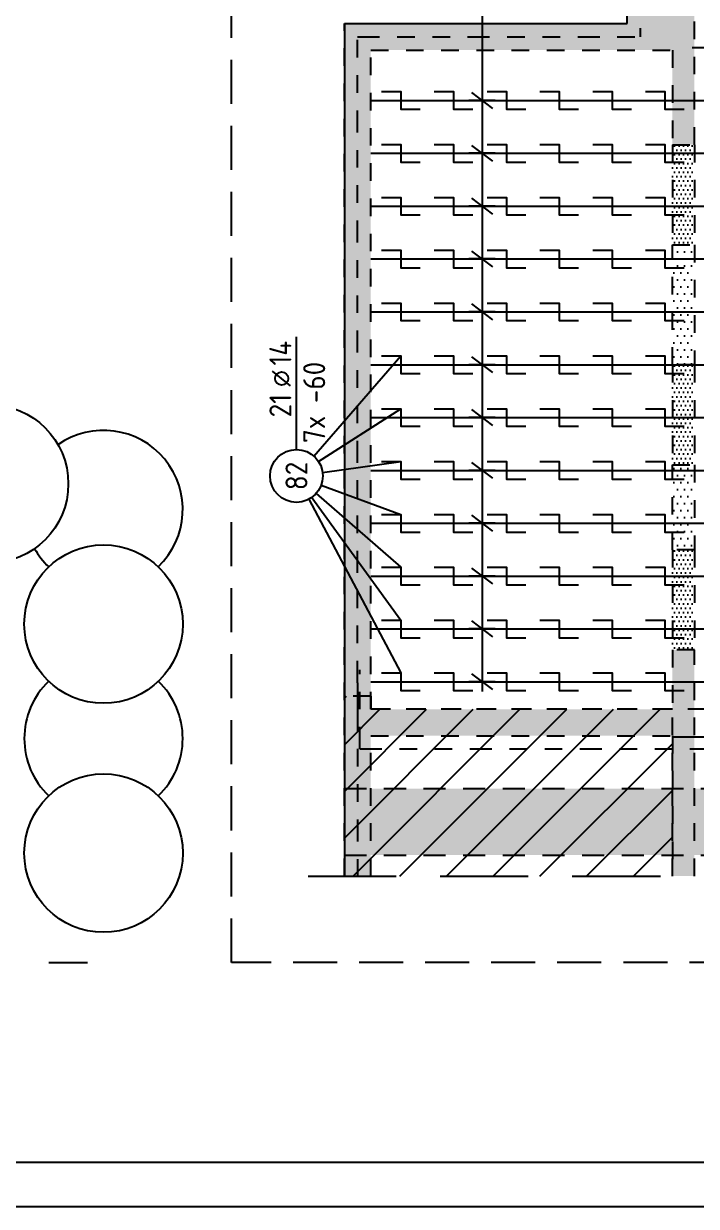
# Model space of a CAD drawing. Extents: x -45 to 98, y -32 to 51.
# Drawn here: x 43.55 to 47.37, y 0 to 6.71 of the extents above; entities that cross this region are included whole.
import ezdxf
from ezdxf.enums import TextEntityAlignment as Align

# ---------------------------------------------------------------- set-up
doc = ezdxf.new("R2010")
doc.units = 0
doc.header["$LTSCALE"] = 0.5
for name, pattern in [('AUSGEZOGEN', [1000.01, 1000, 0.01]), ('DIVIDE2', [0.625, 0.25, -0.125, 0, -0.125, 0, -0.125]), ('DOT', [0.175, 0.05, -0.125]), ('GESTRICHELTX2', [1.5, 1, -0.5]), ('HIDDEN2', [0.187, 0.125, -0.062]), ('STRICHLINIE', [0.75, 0.5, -0.25]), ('VERDECKT', [0.375, 0.25, -0.125])]:
    doc.linetypes.add(name, pattern=pattern)
for name, color, linetype in [('2.UG', 7, 'Continuous'), ('AFB', 7, 'Continuous'), ('AFU', 7, 'Continuous'), ('BETON', 7, 'Continuous'), ('Brüstung 2.UG', 7, 'Continuous'), ('DETAIL', 7, 'Continuous'), ('DRUEBER', 7, 'Continuous'), ('grau_hell', 7, 'Continuous'), ('HILFE', 7, 'Continuous'), ('MASSE', 7, 'Continuous'), ('RAHMEN', 7, 'Continuous'), ('RND', 7, 'Continuous'), ('SCHRAFF', 7, 'Continuous'), ('VERDECKT', 7, 'Continuous'), ('Versprung oberseitig', 7, 'Continuous')]:
    doc.layers.add(name, color=color, linetype=linetype)
doc.layers.add('Verbau', color=7, linetype='Continuous', plot=False)
doc.styles.add('txt', font='isocp.shx')
doc.dimstyles.new('DOT_I', dxfattribs={"dimscale": 0.5, "dimtxt": 0.25, "dimasz": 0.25, "dimexe": 0.1, "dimexo": 0.3, "dimgap": 0.1, "dimtad": 1, "dimdec": 3, "dimzin": 3, "dimtxsty": 'txt', "dimblk": 'DOT', "dimblk1": 'DOT', "dimblk2": 'DOT', "dimsah": 1, "dimcen": 0.1, "dimse1": 1, "dimse2": 1, "dimazin": 0, "dimtfac": 1, "dimtdec": 4, "dimtix": 1, "dimtmove": 2, "dimatfit": 3, "dimfxl": 0, "dimtvp": 1, "dimtolj": 1, "dimtzin": 0, "dimarcsym": 0})
pattern_1 = [(0, (42.543227, -10.614945), (0.01984375, 0.0396875), [0, -0.0396875])]
pattern_2 = [(0, (4.462836, 238.246266), (0.0125, 0.025), [0, -0.025])]

# ---------------------------------------------------------------- blocks, each defined once
blk = doc.blocks.new('lei_gre')
at = {"layer": 'RND', "color": 7, "linetype": 'Continuous'}
for p, q in [((0, 0.15), (0, -0.15)), ((-0.09, -0.12), (0.09, 0.12))]:
    blk.add_line(p, q, dxfattribs=at)
blk = doc.blocks.new('RND_LEI')
at = {"layer": 'RND', "color": 7, "linetype": 'Continuous'}
blk.add_line((1.022, 0.066), (1.19, 0.27), dxfattribs=at)
for centre, radius in [((0, 0), 0.3), ((1.106, 0.168), 0.075)]:
    blk.add_circle(centre, radius, dxfattribs=at)
at = {"layer": 'RND', "color": 7, "linetype": 'Continuous', "style": 'txt'}
blk.add_attdef('ANZ', text='', height=0.25, dxfattribs=at).set_placement((0.931, 0.057), align=Align.RIGHT)
for tag, p in [('DUM', (1.253, 0.057)), ('ABSTD', (1.674, 0.057)), ('POSTXT', (0.374, -0.327))]:
    blk.add_attdef(tag, p, '', height=0.25, dxfattribs=at)
blk.add_attdef('POSL', text='', height=0.25, dxfattribs=at).set_placement((0, 0), align=Align.MIDDLE)
blk = doc.blocks.new('DOT')
at = {"layer": 'MASSE', "color": 7, "linetype": 'Continuous'}
for p, q in [((0, 0.54), (0, -0.54)), ((0, 0), (-1, 0))]:
    blk.add_line(p, q, dxfattribs=at)
at = {"layer": 'MASSE', "color": 7, "linetype": 'Continuous', "const_width": 0.2}
blk.add_lwpolyline([(-0.1, 0, 1), (0.1, 0, 1)], format="xyb", close=True, dxfattribs=at)
blk = doc.blocks.new('*D98')
at = {"layer": 'Defpoints', "color": 0, "linetype": 'AUSGEZOGEN', "transparency": 16777216}
for p in [(47.4952, 2.6634), (47.4952, 2.6634), (47.7952, 2.6634)]:
    blk.add_point(p, dxfattribs=at)
at = {"layer": 'MASSE', "color": 0, "linetype": 'AUSGEZOGEN', "lineweight": -2, "transparency": 16777216}
for p, q in [((47.3702, 2.6634), (47.2452, 2.6634)), ((47.7952, 2.6634), (47.4952, 2.6634)), ((47.9202, 2.6634), (48.0452, 2.6634))]:
    blk.add_line(p, q, dxfattribs=at)
at = {"layer": 'MASSE', "color": 0, "linetype": 'AUSGEZOGEN', "lineweight": -2, "transparency": 16777216, "xscale": 0.125, "yscale": 0.125, "zscale": 0.125}
blk.add_blockref('DOT', (47.4952, 2.6634), dxfattribs=at)
at = {"layer": 'MASSE', "color": 0, "linetype": 'AUSGEZOGEN', "lineweight": -2, "transparency": 16777216, "xscale": 0.125, "yscale": 0.125, "zscale": 0.125, "rotation": 180}
blk.add_blockref('DOT', (47.7952, 2.6634), dxfattribs=at)
at = {"layer": 'MASSE', "color": 0, "linetype": 'AUSGEZOGEN', "transparency": 16777216, "insert": (47.6452, 2.7759), "char_height": 0.125, "attachment_point": 5, "style": 'txt'}
blk.add_mtext('\\A1;60', dxfattribs=at)
blk = doc.blocks.new('A0-38-5')
at = {"layer": 'RAHMEN', "color": 5}
blk.add_line((2, 0.5), (156.4, 0.5), dxfattribs=at)
at = {"layer": 'RAHMEN'}
blk.add_line((0, 0), (156.9, 0), dxfattribs=at)

msp = doc.modelspace()

# ---------------------------------------------------------------- hatches: boundary and pattern name
at = {"layer": 'Brüstung 2.UG', "linetype": 'DOT'}
h = msp.add_hatch(dxfattribs=at)
h.set_pattern_fill('DOTS', color=102, scale=0.4, double=1)
h.set_pattern_definition(pattern_2)
h.paths.add_polyline_path([(47.2375, 5.4593), (47.3625, 5.4593), (47.3625, 6.0268), (47.2375, 6.0268)])
h = msp.add_hatch(dxfattribs=at)
h.set_pattern_fill('DOTS', color=102, scale=0.4, double=1)
h.set_pattern_definition(pattern_2)
h.paths.add_polyline_path([(47.2375, 4.2093), (47.3625, 4.2093), (47.3625, 4.7768), (47.2375, 4.7768)])
h = msp.add_hatch(dxfattribs=at)
h.set_pattern_fill('DOTS', color=102, scale=0.4, double=1)
h.set_pattern_definition(pattern_2)
h.paths.add_polyline_path([(47.2375, 3.1593), (47.3625, 3.1593), (47.3625, 3.7268), (47.2375, 3.7268)])
at = {"layer": 'DRUEBER', "linetype": 'AUSGEZOGEN'}
h = msp.add_hatch(dxfattribs=at)
h.set_pattern_fill('ANSI31', color=8, scale=1.5, style=0, double=1)
h.set_pattern_definition([(45, (6.08253, 272.7751), (-0.13258252, 0.13258252), [])])
h.paths.add_polyline_path([(45.375, 1.8745), (47.2375, 1.8745), (47.2375, 2.8218), (45.525, 2.8218), (45.525, 2.8968), (45.375, 2.8968)])
at = {"layer": 'grau_hell'}
h = msp.add_hatch(color=9, dxfattribs=at)
h.paths.add_polyline_path([(63.7525, 1.9943), (63.375, 2.3718), (45.375, 2.3718), (45.375, 1.9943)])
h.paths.add_polyline_path([(63.375, 2.3718), (63.7525, 1.9943), (63.7525, 2.8218), (63.375, 2.8218)])
at = {"layer": 'SCHRAFF', "linetype": 'AUSGEZOGEN'}
h = msp.add_hatch(dxfattribs=at)
h.set_pattern_fill('DOTS', scale=0.025, double=1)
h.set_pattern_definition(pattern_1)
h.paths.add_polyline_path([(62.4, 7.1843), (62.4, 8.5718), (63.225, 8.5718), (63.225, 7.1843)], flags=16)
h.paths.add_polyline_path([(45.375, 1.8745), (45.525, 1.8745), (45.525, 2.6718), (47.2375, 2.6718), (47.2375, 1.8745), (47.3625, 1.8745), (47.3625, 3.1593), (47.2375, 3.1593), (47.2375, 2.8218), (45.525, 2.8218), (45.525, 6.5643), (47.2375, 6.5643), (47.2375, 6.0268), (47.3625, 6.0268), (47.3625, 7.0343), (47.695, 7.0343), (47.695, 7.1843), (47.13, 7.1843), (47.13, 7.8643), (50.865, 7.8643), (50.865, 7.1843), (50.765, 7.1843), (50.765, 7.0343), (52.075, 7.0343), (52.075, 5.5343), (52.2, 5.5343), (52.2, 7.0343), (55.35, 7.0343), (55.35, 5.5393), (55.475, 5.5393), (55.475, 7.0343), (56.75, 7.0343), (56.75, 7.8943), (56.625, 7.8943), (56.625, 7.1843), (54.435, 7.1843), (54.435, 8.5718), (56.625, 8.5718), (56.625, 8.4618), (56.75, 8.4618), (56.75, 8.5718), (57.8625, 8.5718), (57.8625, 8.0468), (57.9875, 8.0468), (57.9875, 8.5718), (62.25, 8.5718), (62.25, 7.1843), (57.9875, 7.1843), (57.9875, 7.4793), (57.8625, 7.4793), (57.8625, 7.0343), (59.1125, 7.0343), (59.1125, 6.9418), (59.2375, 6.9418), (59.2375, 7.0343), (63.225, 7.0343), (63.225, 2.8218), (59.2375, 2.8218), (59.2375, 5.3968), (59.1125, 5.3968), (59.1125, 2.8218), (57.9875, 2.8218), (57.9875, 3.0468), (57.8625, 3.0468), (57.8625, 1.8745), (57.9875, 1.8745), (57.9875, 2.6718), (61.6125, 2.6718), (61.6125, 1.8745), (61.7375, 1.8745), (61.7375, 2.6718), (62.8625, 2.6718), (62.8625, 1.8745), (62.9875, 1.8745), (62.9875, 2.6718), (63.9699, 2.6718), (63.9699, 2.8218), (63.375, 2.8218), (63.375, 8.7218), (54.285, 8.7218), (54.285, 7.1843), (51.015, 7.1843), (51.015, 8.0143), (46.98, 8.0143), (46.98, 6.7143), (45.375, 6.7143)])
h = msp.add_hatch(dxfattribs=at)
h.set_pattern_fill('DOTS', scale=0.025, double=1)
h.set_pattern_definition(pattern_1)
h.paths.add_polyline_path([(47.3625, 5.4593), (47.2375, 5.4593), (47.2375, 4.7768), (47.3625, 4.7768)])
h.paths.add_polyline_path([(47.3625, 4.2093), (47.2375, 4.2093), (47.2375, 3.7268), (47.3625, 3.7268)])

# ---------------------------------------------------------------- linework, layer by layer
at = {"layer": '2.UG', "color": 7, "linetype": 'DOT'}
for p, q in [((47.3625, 6.0268), (47.3625, 7.0343)), ((45.525, 6.5643), (47.2375, 6.5643)), ((47.2375, 6.5643), (47.2375, 6.0268)), ((47.2375, 6.0268), (47.3625, 6.0268))]:
    msp.add_line(p, q, dxfattribs=at)
for points in [[(46.98, 6.7143), (46.98, 6.7143), (46.98, 8.0143), (51.015, 8.0143), (51.015, 7.1843), (54.285, 7.1843), (54.285, 8.7218), (63.375, 8.7218), (63.375, 2.8218), (63.9699, 2.8218)], [(45.375, 1.8745), (45.375, 6.7143)], [(45.375, 6.7143), (46.98, 6.7143)], [(47.3625, 1.8745), (47.3625, 3.1593), (47.2375, 3.1593), (47.2375, 2.8218), (45.525, 2.8218), (45.525, 6.5643)], [(45.525, 1.8745), (45.525, 2.6718), (47.2375, 2.6718), (47.2375, 1.8745)]]:
    msp.add_lwpolyline(points, dxfattribs=at)
for points in [[(47.2375, 5.4593), (47.3625, 5.4593), (47.3625, 4.7768), (47.2375, 4.7768)], [(47.2375, 4.2093), (47.3625, 4.2093), (47.3625, 3.7268), (47.2375, 3.7268)]]:
    msp.add_lwpolyline(points, close=True, dxfattribs=at)
at = {"layer": 'AFB', "color": 1, "linetype": 'DIVIDE2'}
for p, q in [((47.055, 7.9393), (47.055, 6.6393)), ((45.45, 2.9718), (45.45, 6.6393)), ((45.45, 6.6393), (47.055, 6.6393)), ((45.4625, 2.5968), (45.4625, 3.0468)), ((45.45, 2.8218), (45.45, 1.8745)), ((45.4625, 2.5968), (63.2875, 2.5968))]:
    msp.add_line(p, q, dxfattribs=at)
at = {"layer": 'AFU', "color": 1, "linetype": 'AUSGEZOGEN'}
msp.add_line((45.45, 2.9718), (45.45, 2.8218), dxfattribs=at)
at = {"layer": 'BETON', "color": 6, "linetype": 'AUSGEZOGEN'}
for q in [(46.98, 6.7143), (45.375, 1.8745)]:
    msp.add_line((45.375, 6.7143), q, dxfattribs=at)
at = {"layer": 'Brüstung 2.UG', "color": 102, "linetype": 'DOT'}
for p, q in [((47.2375, 6.0268), (47.2375, 5.4593)), ((47.3625, 6.0268), (47.3625, 5.4593)), ((47.2375, 4.7768), (47.2375, 4.2093)), ((47.3625, 4.7768), (47.3625, 4.2093)), ((47.2375, 3.7268), (47.2375, 3.1593)), ((47.3625, 3.7268), (47.3625, 3.1593))]:
    msp.add_line(p, q, dxfattribs=at)
at = {"layer": 'DETAIL', "color": 102, "linetype": 'STRICHLINIE'}
msp.add_lwpolyline([(44.7348, 1.3845), (44.7348, 10.2147), (64.4592, 10.2147), (64.4592, 1.3845)], close=True, dxfattribs=at)
at = {"layer": 'HILFE', "color": 102, "linetype": 'GESTRICHELTX2'}
for p, q in [((45.1695, 1.8745), (63.9699, 1.8745)), ((3.9476, 1.3845), (43.9156, 1.3845))]:
    msp.add_line(p, q, dxfattribs=at)
at = {"layer": 'RND', "color": 102, "linetype": 'AUSGEZOGEN'}
for p, q in [((46.1568, 6.8333), (46.1568, 2.9232)), ((45.2011, 4.2598), (45.6952, 4.8283)), ((45.2288, 4.2278), (45.6952, 4.5283)), ((45.2513, 4.1671), (45.6952, 4.2283)), ((45.2156, 4.0478), (45.6952, 3.6283)), ((45.2435, 4.0947), (45.6952, 3.9283)), ((45.1729, 4.0141), (45.6952, 3.0283)), ((45.1907, 4.0251), (45.6952, 3.3283))]:
    msp.add_line(p, q, dxfattribs=at)
at = {"layer": 'RND', "color": 7, "linetype": 'AUSGEZOGEN'}
msp.add_line((45.1027, 4.2966), (45.1027, 4.9366), dxfattribs=at)
at = {"layer": 'RND', "color": 1, "linetype": 'AUSGEZOGEN'}
for points in [[(47.35, 6.5783), (51.85, 6.5783)], [(45.5852, 6.3283), (45.6952, 6.3283), (45.6952, 6.2283), (45.8052, 6.2283)], [(45.8852, 6.3283), (45.9952, 6.3283), (45.9952, 6.2283), (46.1052, 6.2283)], [(46.1852, 6.3283), (46.2952, 6.3283), (46.2952, 6.2283), (46.4052, 6.2283)], [(46.4852, 6.3283), (46.5952, 6.3283), (46.5952, 6.2283), (46.7052, 6.2283)], [(46.7852, 6.3283), (46.8952, 6.3283), (46.8952, 6.2283), (47.0052, 6.2283)], [(47.0852, 6.3283), (47.1952, 6.3283), (47.1952, 6.2283), (47.3052, 6.2283)], [(45.525, 6.2783), (51.85, 6.2783)], [(45.525, 5.9783), (51.85, 5.9783)], [(45.5852, 6.0283), (45.6952, 6.0283), (45.6952, 5.9283), (45.8052, 5.9283)], [(45.8852, 6.0283), (45.9952, 6.0283), (45.9952, 5.9283), (46.1052, 5.9283)], [(46.1852, 6.0283), (46.2952, 6.0283), (46.2952, 5.9283), (46.4052, 5.9283)], [(46.4852, 6.0283), (46.5952, 6.0283), (46.5952, 5.9283), (46.7052, 5.9283)], [(46.7852, 6.0283), (46.8952, 6.0283), (46.8952, 5.9283), (47.0052, 5.9283)], [(47.0852, 6.0283), (47.1952, 6.0283), (47.1952, 5.9283), (47.3052, 5.9283)], [(45.5852, 5.7283), (45.6952, 5.7283), (45.6952, 5.6283), (45.8052, 5.6283)], [(45.8852, 5.7283), (45.9952, 5.7283), (45.9952, 5.6283), (46.1052, 5.6283)], [(46.1852, 5.7283), (46.2952, 5.7283), (46.2952, 5.6283), (46.4052, 5.6283)], [(46.4852, 5.7283), (46.5952, 5.7283), (46.5952, 5.6283), (46.7052, 5.6283)], [(46.7852, 5.7283), (46.8952, 5.7283), (46.8952, 5.6283), (47.0052, 5.6283)], [(47.0852, 5.7283), (47.1952, 5.7283), (47.1952, 5.6283), (47.3052, 5.6283)], [(45.525, 5.6783), (51.85, 5.6783)], [(45.525, 5.3783), (51.85, 5.3783)], [(45.5852, 5.4283), (45.6952, 5.4283), (45.6952, 5.3283), (45.8052, 5.3283)], [(45.8852, 5.4283), (45.9952, 5.4283), (45.9952, 5.3283), (46.1052, 5.3283)], [(46.1852, 5.4283), (46.2952, 5.4283), (46.2952, 5.3283), (46.4052, 5.3283)], [(46.4852, 5.4283), (46.5952, 5.4283), (46.5952, 5.3283), (46.7052, 5.3283)], [(46.7852, 5.4283), (46.8952, 5.4283), (46.8952, 5.3283), (47.0052, 5.3283)], [(47.0852, 5.4283), (47.1952, 5.4283), (47.1952, 5.3283), (47.3052, 5.3283)], [(45.5852, 5.1283), (45.6952, 5.1283), (45.6952, 5.0283), (45.8052, 5.0283)], [(45.8852, 5.1283), (45.9952, 5.1283), (45.9952, 5.0283), (46.1052, 5.0283)], [(46.1852, 5.1283), (46.2952, 5.1283), (46.2952, 5.0283), (46.4052, 5.0283)], [(46.4852, 5.1283), (46.5952, 5.1283), (46.5952, 5.0283), (46.7052, 5.0283)], [(46.7852, 5.1283), (46.8952, 5.1283), (46.8952, 5.0283), (47.0052, 5.0283)], [(47.0852, 5.1283), (47.1952, 5.1283), (47.1952, 5.0283), (47.3052, 5.0283)], [(45.525, 5.0783), (51.85, 5.0783)], [(45.525, 4.7783), (51.85, 4.7783)], [(45.5852, 4.8283), (45.6952, 4.8283), (45.6952, 4.7283), (45.8052, 4.7283)], [(45.8852, 4.8283), (45.9952, 4.8283), (45.9952, 4.7283), (46.1052, 4.7283)], [(46.1852, 4.8283), (46.2952, 4.8283), (46.2952, 4.7283), (46.4052, 4.7283)], [(46.4852, 4.8283), (46.5952, 4.8283), (46.5952, 4.7283), (46.7052, 4.7283)], [(46.7852, 4.8283), (46.8952, 4.8283), (46.8952, 4.7283), (47.0052, 4.7283)], [(47.0852, 4.8283), (47.1952, 4.8283), (47.1952, 4.7283), (47.3052, 4.7283)], [(45.5852, 4.5283), (45.6952, 4.5283), (45.6952, 4.4283), (45.8052, 4.4283)], [(45.8852, 4.5283), (45.9952, 4.5283), (45.9952, 4.4283), (46.1052, 4.4283)], [(46.1852, 4.5283), (46.2952, 4.5283), (46.2952, 4.4283), (46.4052, 4.4283)], [(46.4852, 4.5283), (46.5952, 4.5283), (46.5952, 4.4283), (46.7052, 4.4283)], [(46.7852, 4.5283), (46.8952, 4.5283), (46.8952, 4.4283), (47.0052, 4.4283)], [(47.0852, 4.5283), (47.1952, 4.5283), (47.1952, 4.4283), (47.3052, 4.4283)], [(45.525, 4.4783), (51.85, 4.4783)], [(45.525, 4.1783), (51.85, 4.1783)], [(45.5852, 4.2283), (45.6952, 4.2283), (45.6952, 4.1283), (45.8052, 4.1283)], [(45.8852, 4.2283), (45.9952, 4.2283), (45.9952, 4.1283), (46.1052, 4.1283)], [(46.1852, 4.2283), (46.2952, 4.2283), (46.2952, 4.1283), (46.4052, 4.1283)], [(46.4852, 4.2283), (46.5952, 4.2283), (46.5952, 4.1283), (46.7052, 4.1283)], [(46.7852, 4.2283), (46.8952, 4.2283), (46.8952, 4.1283), (47.0052, 4.1283)], [(47.0852, 4.2283), (47.1952, 4.2283), (47.1952, 4.1283), (47.3052, 4.1283)], [(45.5852, 3.9283), (45.6952, 3.9283), (45.6952, 3.8283), (45.8052, 3.8283)], [(45.8852, 3.9283), (45.9952, 3.9283), (45.9952, 3.8283), (46.1052, 3.8283)], [(46.1852, 3.9283), (46.2952, 3.9283), (46.2952, 3.8283), (46.4052, 3.8283)], [(46.4852, 3.9283), (46.5952, 3.9283), (46.5952, 3.8283), (46.7052, 3.8283)], [(46.7852, 3.9283), (46.8952, 3.9283), (46.8952, 3.8283), (47.0052, 3.8283)], [(47.0852, 3.9283), (47.1952, 3.9283), (47.1952, 3.8283), (47.3052, 3.8283)], [(45.525, 3.8783), (51.85, 3.8783)], [(45.5852, 3.6283), (45.6952, 3.6283), (45.6952, 3.5283), (45.8052, 3.5283)], [(45.8852, 3.6283), (45.9952, 3.6283), (45.9952, 3.5283), (46.1052, 3.5283)], [(46.1852, 3.6283), (46.2952, 3.6283), (46.2952, 3.5283), (46.4052, 3.5283)], [(46.4852, 3.6283), (46.5952, 3.6283), (46.5952, 3.5283), (46.7052, 3.5283)], [(46.7852, 3.6283), (46.8952, 3.6283), (46.8952, 3.5283), (47.0052, 3.5283)], [(47.0852, 3.6283), (47.1952, 3.6283), (47.1952, 3.5283), (47.3052, 3.5283)], [(45.525, 3.5783), (51.85, 3.5783)], [(45.5852, 3.3283), (45.6952, 3.3283), (45.6952, 3.2283), (45.8052, 3.2283)], [(45.8852, 3.3283), (45.9952, 3.3283), (45.9952, 3.2283), (46.1052, 3.2283)], [(46.1852, 3.3283), (46.2952, 3.3283), (46.2952, 3.2283), (46.4052, 3.2283)], [(46.4852, 3.3283), (46.5952, 3.3283), (46.5952, 3.2283), (46.7052, 3.2283)], [(46.7852, 3.3283), (46.8952, 3.3283), (46.8952, 3.2283), (47.0052, 3.2283)], [(47.0852, 3.3283), (47.1952, 3.3283), (47.1952, 3.2283), (47.3052, 3.2283)], [(45.525, 3.2783), (51.85, 3.2783)], [(45.5852, 3.0283), (45.6952, 3.0283), (45.6952, 2.9283), (45.8052, 2.9283)], [(45.8852, 3.0283), (45.9952, 3.0283), (45.9952, 2.9283), (46.1052, 2.9283)], [(46.1852, 3.0283), (46.2952, 3.0283), (46.2952, 2.9283), (46.4052, 2.9283)], [(46.4852, 3.0283), (46.5952, 3.0283), (46.5952, 2.9283), (46.7052, 2.9283)], [(46.7852, 3.0283), (46.8952, 3.0283), (46.8952, 2.9283), (47.0052, 2.9283)], [(47.0852, 3.0283), (47.1952, 3.0283), (47.1952, 2.9283), (47.3052, 2.9283)], [(45.525, 2.9783), (51.85, 2.9783)]]:
    msp.add_lwpolyline(points, dxfattribs=at)
at = {"layer": 'Verbau', "color": 171}
for centre in [(43.3572, 4.102), (44.0072, 3.3057), (44.0072, 2.0057)]:
    msp.add_circle(centre, 0.45, dxfattribs=at)
for centre, start, end in [((44.0072, 3.9557), 313.76174, 125.07145), ((44.0072, 3.9557), 209.55914, 226.23826), ((44.0072, 2.6557), 133.76174, 226.23826), ((44.0072, 2.6557), 313.76174, 46.23826)]:
    msp.add_arc(centre, 0.45, start, end, dxfattribs=at)
at = {"layer": 'VERDECKT', "color": 7, "linetype": 'VERDECKT'}
for p, q in [((45.375, 2.3718), (63.375, 2.3718)), ((45.375, 1.9943), (63.7525, 1.9943))]:
    msp.add_line(p, q, dxfattribs=at)
at = {"layer": 'Versprung oberseitig', "color": 1, "linetype": 'HIDDEN2'}
for p, q in [((45.525, 2.8968), (45.375, 2.8968)), ((45.525, 2.8968), (45.525, 2.8218)), ((52.225, 2.8218), (45.525, 2.8218)), ((47.2375, 1.8745), (47.2375, 2.8218))]:
    msp.add_line(p, q, dxfattribs=at)

# ---------------------------------------------------------------- block references
at = {"layer": 'RAHMEN', "color": 102, "xscale": 0.5, "yscale": 0.5, "zscale": 0.5}
msp.add_blockref('A0-38-5', (0, 0), dxfattribs=at)
at = {"layer": 'RND', "color": 102, "linetype": 'AUSGEZOGEN', "xscale": 0.5, "yscale": 0.5, "zscale": 0.5, "rotation": 270}
for p in [(46.1568, 6.2783), (46.1568, 5.9783), (46.1568, 5.6783), (46.1568, 5.3783), (46.1568, 5.0783), (46.1568, 4.7783), (46.1568, 4.4783), (46.1568, 4.1783), (46.1568, 3.8783), (46.1568, 3.5783), (46.1568, 3.2783), (46.1568, 2.9783)]:
    msp.add_blockref('lei_gre', p, dxfattribs=at)
at = {"layer": 'RND', "color": 7, "linetype": 'AUSGEZOGEN', "xscale": 0.5, "yscale": 0.5, "zscale": 0.5, "rotation": 90}
msp.add_blockref('RND_LEI', (45.1027, 4.1466), dxfattribs=at).add_auto_attribs({'POSL': '82', 'DUM': '14', 'ANZ': '21', 'POSTXT': '7x -60'})

# ---------------------------------------------------------------- dimensions: what is measured, and where the dimension line sits
at = {"layer": 'MASSE', "color": 7, "linetype": 'AUSGEZOGEN'}
dim = msp.add_linear_dim(base=(47.4952, 2.6634), p1=(47.7952, 2.6634), p2=(47.4952, 2.6634), dimstyle='DOT_I', override={"dimdec": 0, "dimlfac": 200}, dxfattribs=at)
dim.commit()
dim.dimension.update_dxf_attribs({"geometry": '*D98', "text_midpoint": (47.6452, 2.7759)})

doc.saveas('drawing.dxf')
